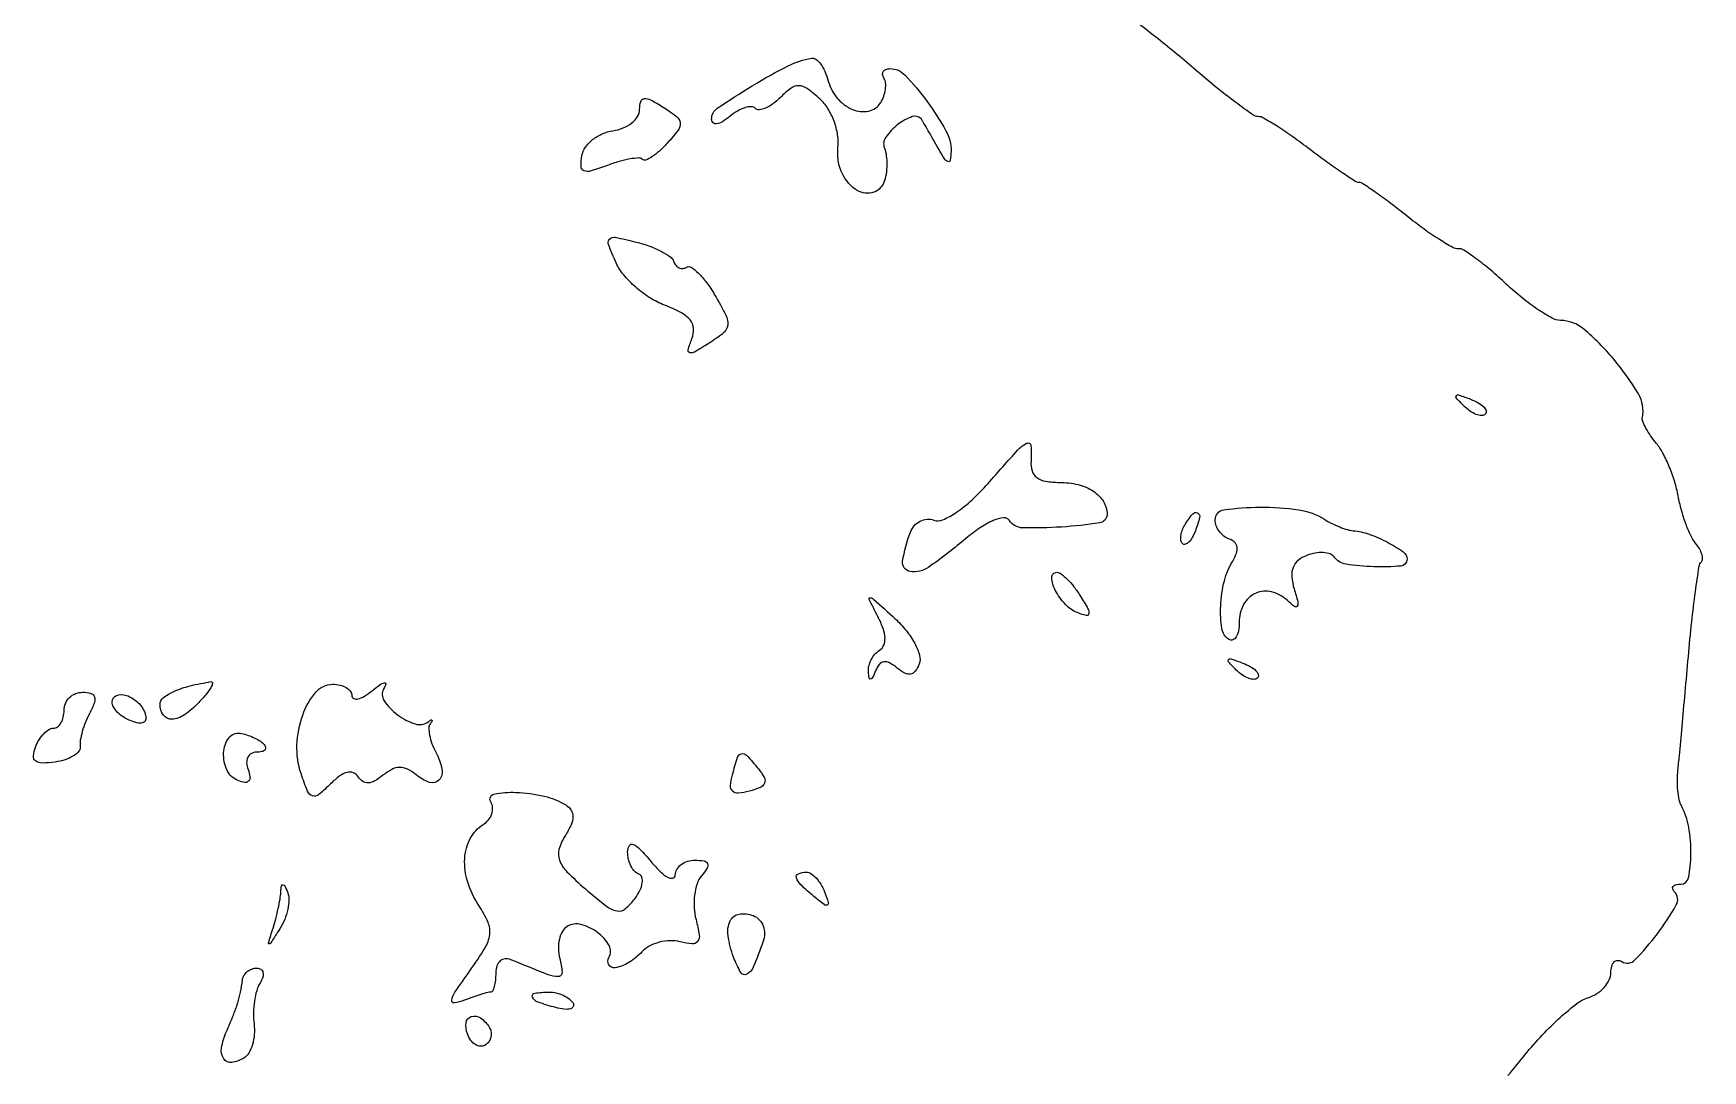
# Model space of a CAD drawing. Extents: x 1 to 393, y 1 to 457.
# Drawn here: x 253.4 to 392.6, y 147.5 to 233.9 of the extents above; entities that cross this region are included whole.
import ezdxf

# ---------------------------------------------------------------- set-up
doc = ezdxf.new("R2010")
doc.units = 0

msp = doc.modelspace()

# ---------------------------------------------------------------- linework, layer by layer
msp.add_lwpolyline([(376.403482, 147.032549, 0.005126), (377.851519, 148.785835, -0.018643), (379.273979, 150.416322, -0.020275), (380.776208, 151.889416, -0.020233), (382.156541, 153.039371, -0.08692), (383.101519, 153.532221, 0.066508), (383.827292, 153.874036, 0.065444), (384.442321, 154.395941, 0.07105), (384.858307, 155.011141, 0.11366), (385, 155.626405, -0.063358), (385.067386, 156.156057, -0.134237), (385.271288, 156.512203, -0.191573), (385.573131, 156.641741, -0.146127), (385.923533, 156.547259, 0.350658), (386.999084, 156.677982, 0.032458), (388.871705, 158.854738, 0.032328), (390.452682, 161.263066, 0.337413), (390.303788, 162.362878, -0.117917), (390.155178, 162.604916, -0.255736), (390.194057, 162.812846, -0.167307), (390.424593, 162.955355, -0.055589), (390.824915, 163, 0.359098), (391.479141, 163.539422, 0.046106), (391.673792, 165.486868, 0.045529), (391.484621, 167.74656, 0.076572), (390.873832, 169.545228, -0.071025), (390.696692, 170.048565, -0.025063), (390.584802, 170.807036, -0.024288), (390.543811, 171.664237, -0.026179), (390.588256, 172.5, 0.003054), (390.706962, 173.690675, 0.000447), (390.930876, 176.107975, 0.000505), (391.19011, 178.965811, 0.000433), (391.457287, 181.973956, -0.004906), (391.740605, 184.869661, -0.007449), (392.048998, 187.379936, -0.003352), (392.35627, 189.501383, -0.16006), (392.548614, 189.881947, 0.205896), (392.647358, 190.129687, 0.0708), (392.581356, 190.518386, 0.056087), (392.375548, 190.977251, 0.039783), (392.050582, 191.439052, -0.064094), (391.657263, 192.059888, -0.021299), (391.242864, 193.056373, -0.020806), (390.873046, 194.211245, -0.022232), (390.60976, 195.367747, 0.029957), (390.319691, 196.556776, 0.02329), (389.868428, 197.809529, 0.02381), (389.335764, 198.941181, 0.051341), (388.800502, 199.740381, -0.021558), (388.311575, 200.384048, -0.026989), (387.91806, 201.022245, -0.026999), (387.653347, 201.577901, -0.149475), (387.622681, 201.903695, 0.187289), (387.287542, 203.887184, 0.040675), (385.235675, 206.767541, 0.040895), (382.735274, 209.284865, 0.1777), (380.795455, 210.004627, -0.12563), (380.102157, 210.184259, -0.021656), (378.93328, 210.895734, -0.022383), (377.604882, 211.874176, -0.018359), (376.275285, 213.031682, 0.012346), (374.983562, 214.183807, 0.017262), (373.77009, 215.143459, 0.013671), (372.73226, 215.8646, 0.171595), (372.275285, 215.976451, -0.155719), (371.807596, 216.075706, -0.012135), (370.699615, 216.743402, -0.015638), (369.397157, 217.63043, -0.011291), (368, 218.696404, 0.006388), (366.622649, 219.768794, 0.00935), (365.38125, 220.674055, 0.005349), (364.320813, 221.400595, 0.145379), (364, 221.500271, -0.140679), (363.676849, 221.59742, -0.005098), (362.591023, 222.311543, -0.008992), (361.319126, 223.200368, -0.006148), (359.905609, 224.253263, 0.00897), (358.476306, 225.305429, 0.012426), (357.155565, 226.193146, 0.009008), (356.032487, 226.88003, 0.133509), (355.5912, 227, -0.155382), (355.136447, 227.144817, -0.006138), (353.706295, 228.185096, -0.010349), (352.033172, 229.488569, -0.007078), (350.185591, 231.034368, 0.009725), (347.033198, 233.643612, 0.021178), (344.49608, 235.49194, 0.018687)], format="xyb")
for points in [[(319.692161, 230.069175, 0.107714), (320.453822, 228.571144, 0.12033), (321.744626, 227.597365, 0.155035), (323.100145, 227.462484, 0.204996), (324.104067, 228.168385, 0.052912), (324.359659, 228.700417, 0.052472), (324.49879, 229.275735, 0.057317), (324.508308, 229.806727, 0.114747), (324.375, 230.202254, -0.101312), (324.263429, 230.506356, -0.177741), (324.316561, 230.765662, -0.167413), (324.529205, 230.939434, -0.088578), (324.868403, 231, -0.205936), (326.134402, 230.455476, -0.030194), (327.970894, 228.266419, -0.032786), (329.54479, 225.822355, -0.13211), (329.969591, 224.115141, -0.030304), (329.909676, 223.362275, -0.46907), (329.71598, 223.242559, -0.176192), (329.420147, 223.478095, -0.010053), (328.822112, 224.5, 0.001996), (328.378972, 225.286008, 0.002698), (327.971672, 225.992852, 0.001823), (327.624658, 226.582678, 0.029485), (327.495649, 226.773539, 0.325379), (326.737139, 226.998486, 0.0804), (325.529203, 226.336547, 0.073854), (324.524718, 225.283083, 0.250174), (324.411145, 224.370958, -0.059261), (324.571414, 223.738076, -0.036149), (324.615673, 222.967473, -0.035826), (324.547893, 222.185981, -0.052115), (324.368654, 221.518314, -0.250998), (323.358204, 220.645307, -0.219651), (321.979996, 220.941536, -0.135116), (320.811772, 222.452884, -0.125342), (320.537956, 224.395227, 0.066196), (320.513336, 225.471776, 0.05007), (320.214686, 226.616887, 0.050372), (319.697571, 227.671633, 0.069797), (319.02328, 228.478932, 0.026307), (317.963686, 229.340989, 0.149866), (317.285342, 229.575497, 0.170372), (316.639849, 229.374283, 0.036446), (315.737902, 228.595045, -0.037801), (315.120067, 228.064179, -0.056679), (314.503917, 227.710553, -0.07444), (313.980537, 227.571778, -0.227818), (313.643214, 227.69012, 0.204476), (313.304584, 227.826161, 0.07134), (312.775355, 227.738677, 0.056511), (312.151323, 227.460627, 0.040186), (311.524166, 227.020056, -0.032841), (310.900956, 226.56846, -0.104107), (310.420403, 226.390897, -0.237711), (310.126835, 226.488276, -0.198484), (310, 226.795197, -0.248949), (310.474608, 227.689344, -0.01211), (313.395705, 229.564235, -0.018624), (316.398844, 231.24075, -0.079779), (318.34362, 231.869499, -0.202176), (318.70351, 231.779328, -0.070976), (319.087747, 231.394485, -0.056447), (319.43691, 230.798725, -0.040414)], [(306.299402, 224.778342, -0.024453), (305.646348, 224.124062, -0.039647), (305.025021, 223.64365, -0.047923), (304.51199, 223.374495, -0.301898), (304.236641, 223.430025, 0.213943), (303.924156, 223.549027, 0.027852), (303.198376, 223.466403, 0.028423), (302.301975, 223.260414, 0.020156), (301.323203, 222.932782, -0.016847), (299.962644, 222.467317, -0.166468), (299.366999, 222.48756, -0.306061), (299.110308, 222.852571, -0.051852), (299.186242, 223.746626, -0.107092), (299.481153, 224.440845, -0.069544), (300.0802, 225.078814, -0.065107), (300.879007, 225.566326, -0.069164), (301.760216, 225.819551, 0.060096), (302.616636, 226.048993, 0.071066), (303.342063, 226.467917, 0.083223), (303.830941, 227.004256, 0.144257), (304, 227.578025, -0.06669), (304.0912, 228.258738, -0.308024), (304.377862, 228.503554, -0.150648), (304.904196, 228.402425, -0.017345), (305.959938, 227.792946, -0.025337), (307.073385, 227.016542, -0.202473), (307.373312, 226.482451, -0.191777), (307.20803, 225.877766, -0.022452)], [(306.83541, 214.919831, 0.086955), (307.019032, 214.598253, 0.114305), (307.287056, 214.39413, 0.125813), (307.597237, 214.339946, 0.119617), (307.901927, 214.439387, -0.289908), (308.289809, 214.435209, -0.04939), (308.894434, 213.952425, -0.040718), (309.579869, 213.165997, -0.025489), (310.254015, 212.147132, -0.015925), (311.193362, 210.434662, -0.146913), (311.341667, 209.610915, -0.195212), (310.985809, 208.958262, -0.031957), (309.792513, 208.102495, -0.008198), (308.563426, 207.362648, -0.199393), (308.175511, 207.31121, -0.420234), (308.041335, 207.54921, -0.021029), (308.356716, 208.487203, 0.110141), (308.482347, 209.335611, 0.15447), (308.200985, 210.042299, 0.100667), (307.438651, 210.664739, 0.030793), (306.074917, 211.277824, -0.051474), (304.872727, 211.87912, -0.038101), (303.682144, 212.770762, -0.038874), (302.677179, 213.798663, -0.067321), (302.04165, 214.807932, -0.01383), (301.398697, 216.329222, -0.293166), (301.490924, 216.788574, -0.255609), (301.965236, 216.936232, -0.011136), (303.718435, 216.542392, -0.026583), (304.807883, 216.209682, -0.032613), (305.781442, 215.781029, -0.034416), (306.528318, 215.324386, -0.15315)], [(374.526461, 202.193128, -0.20742), (374.220211, 202.072099, -0.082976), (373.768815, 202.162781, -0.063152), (373.246577, 202.441312, -0.043285), (372.733333, 202.875912, -0.011214), (372.106486, 203.536448, -0.400052), (372.111181, 203.729672, -0.286372), (372.336218, 203.78179, -0.008399), (373.293128, 203.435707, -0.036269), (373.940734, 203.133723, -0.070189), (374.395085, 202.789051, -0.120343), (374.59249, 202.461316, -0.278911)], [(336.638889, 198.25, 0.096958), (336.729722, 197.457465, 0.157673), (337.119929, 196.911111, 0.117754), (337.8562, 196.596865, 0.042268), (339, 196.5, -0.058777), (340.575568, 196.314143, -0.087825), (341.844209, 195.762692, -0.107733), (342.670416, 194.912203, -0.133887), (342.984687, 193.859406, -0.377269), (342.369559, 193.125558, -0.021361), (339.182381, 192.776947, -0.022424), (335.939637, 192.707573, -0.246798), (334.8395, 193.319158, 0.284021), (334.355753, 193.545618, 0.073269), (333.486013, 193.312471, 0.049005), (332.34181, 192.678273, 0.023869), (331.012775, 191.664203, -0.022244), (328.109645, 189.434118, -0.193682), (326.555923, 189.073731, -0.414465), (325.934055, 189.926165, -0.05276), (326.582759, 192.35507, -0.088994), (326.909281, 192.894972, -0.095005), (327.39672, 193.273203, -0.099909), (327.968069, 193.432133, -0.110081), (328.535347, 193.348062, 0.200258), (329.274531, 193.369415, 0.042862), (330.419009, 194.009343, 0.037775), (331.73033, 195.050424, 0.025938), (333.05618, 196.411205, -0.0032), (335.519372, 199.180671, -0.09107), (336.275476, 199.762445, -0.533), (336.634297, 199.563985, -0.04137)], [(350.345077, 192.456872, -0.035865), (350.083816, 191.899181, -0.069269), (349.786868, 191.507038, -0.118528), (349.50546, 191.335123, -0.281567), (349.276326, 191.390341, -0.156651), (349.142323, 191.651151, -0.070517), (349.133355, 192.040231, -0.059701), (349.242038, 192.490157, -0.049364), (349.458881, 192.933469, -0.030391), (350.120758, 193.871774, -0.36195), (350.525317, 193.954259, -0.344086), (350.696703, 193.564815, -0.029555)], [(361.104273, 193.425512, 0.024221), (361.712004, 193.085307, 0.020536), (362.383755, 192.78465, 0.021036), (363.019263, 192.561491, 0.053111), (363.5, 192.469279, -0.064774), (364.842792, 192.179203, -0.036193), (366.375545, 191.504848, -0.031768), (367.679871, 190.704539, -0.243905), (368, 190.087323, -0.389083), (367.482056, 189.522489, -0.029727), (365.231156, 189.46143, -0.031134), (362.913326, 189.68127, -0.196733), (361.92005, 190.28387, 0.152995), (361.573792, 190.53643, 0.067326), (361.01113, 190.645866, 0.057605), (360.333494, 190.606905, 0.048511), (359.640249, 190.415445, 0.080886), (358.912587, 189.991216, 0.130348), (358.496833, 189.411696, 0.112914), (358.389297, 188.638555, 0.051535), (358.582593, 187.631575, -0.01061), (358.889853, 186.527421, -0.203476), (358.837236, 186.182277, -0.446095), (358.608364, 186.140904, -0.024782), (357.99054, 186.671855, 0.131077), (356.698558, 187.375662, 0.169015), (355.362456, 187.246016, 0.163991), (354.3674, 186.306521, 0.122868), (354, 184.833994, -0.042304), (353.939672, 184.122243, -0.091855), (353.75106, 183.609228, -0.169607), (353.472753, 183.375159, -0.233308), (353.152546, 183.405722, -0.220509), (352.556784, 184.308827, -0.048934), (352.459382, 186.206212, -0.048726), (352.761771, 188.293442, -0.079106), (353.456657, 189.940983, 0.053134), (353.767937, 190.583991, 0.124646), (353.819091, 191.111525, 0.163864), (353.614151, 191.508871, 0.112476), (353.177051, 191.774316, -0.084527), (352.72718, 192.014506, -0.069204), (352.345759, 192.405072, -0.069813), (352.088216, 192.881054, -0.089378), (352, 193.37061, -0.373337), (352.729667, 194.211626, -0.033892), (355.728232, 194.433289, -0.037608), (358.96853, 194.208866, -0.103981)], [(340.74482, 187.037, -0.010096), (341.386996, 185.96095, -0.162712), (341.467903, 185.55189, -0.440186), (341.260328, 185.405529, -0.037824), (340.562686, 185.614319, -0.112484), (339.520269, 186.312929, -0.068657), (338.656523, 187.52476, -0.110327), (338.376456, 188.567574, -0.42675), (338.790838, 189, -0.165644), (339.149078, 188.877971, -0.032783), (339.665149, 188.423369, -0.031485), (340.222086, 187.788558, -0.024743)], [(327.310982, 181.368024, -0.063303), (326.984949, 180.760938, -0.192745), (326.598314, 180.512737, -0.172903), (326.116478, 180.586815, -0.04948), (325.480463, 181.016214, 0.045711), (324.848894, 181.449561, 0.159786), (324.370328, 181.543145, 0.195751), (323.990029, 181.330226, 0.073184), (323.676193, 180.791738, -0.015725), (323.428268, 180.225995, -0.244505), (323.264485, 180.102331, -0.413308), (323.138224, 180.191848, -0.026013), (323.078947, 180.690983, -0.077248), (323.123197, 181.192527, -0.057453), (323.317735, 181.714153, -0.057612), (323.625029, 182.17625, -0.078983), (324.002704, 182.501671, 0.156565), (324.355854, 182.915361, 0.11153), (324.462005, 183.519733, 0.074908), (324.301589, 184.320067, 0.033052), (323.866987, 185.310688, -0.004851), (323.137085, 186.748275, -0.595244), (323.231546, 186.882363, -0.15621), (323.542333, 186.74108, -0.001689), (325.292048, 185.143547, -0.03786), (326.232957, 184.137126, -0.046291), (326.942547, 183.06245, -0.052986), (327.341897, 182.077454, -0.162846)], [(355.526461, 180.193128, -0.20742), (355.220211, 180.072099, -0.082976), (354.768815, 180.162781, -0.063152), (354.246577, 180.441312, -0.043285), (353.733333, 180.875912, -0.011214), (353.106486, 181.536448, -0.400052), (353.111181, 181.729672, -0.286372), (353.336218, 181.78179, -0.008399), (354.293128, 181.435707, -0.036269), (354.940734, 181.133723, -0.070189), (355.395085, 180.789051, -0.120343), (355.59249, 180.461316, -0.278911)], [(267.25, 178.158628, -0.050351), (266.035289, 177.114088, -0.140015), (264.981094, 176.751372, -0.257575), (264.285244, 177.08839, -0.155121), (264, 177.985693, -0.233047), (264.272558, 178.538704, -0.058788), (265.159584, 179.06742, -0.04388), (266.506108, 179.532204, -0.022807), (268.25, 179.883999, -0.492654), (268.37629, 179.763471, -0.105011), (268.265625, 179.425022, -0.041583), (267.871214, 178.85877, -0.017114)], [(280, 178.710889, 0.29066), (280.150802, 178.473392, 0.171861), (280.497013, 178.439026, 0.077583), (281.041835, 178.66701, 0.032596), (281.691958, 179.127555, -0.014079), (282.364586, 179.642457, -0.112835), (282.721521, 179.793568, -0.550657), (282.825861, 179.679265, -0.068514), (282.66395, 179.300173, 0.289949), (282.687968, 178.297888, 0.085518), (283.794718, 177.131106, 0.08097), (285.275836, 176.360795, 0.242738), (286.368517, 176.535184, -0.020455), (286.594546, 176.687711, -0.347593), (286.677962, 176.677962, -0.347593), (286.687711, 176.594546, -0.020455), (286.535184, 176.368517, 0.162688), (286.418907, 176.007978, 0.045835), (286.479987, 175.412278, 0.041043), (286.678384, 174.711322, 0.033396), (287, 174, -0.069452), (287.515126, 172.600611, -0.239346), (287.277709, 171.692884, -0.303466), (286.486995, 171.486043, -0.090071), (285.342009, 172.131121, 0.059203), (284.631367, 172.591101, 0.119813), (283.984585, 172.734174, 0.115627), (283.328872, 172.566031, 0.052918), (282.589028, 172.073886, -0.04279), (281.914245, 171.605077, -0.117059), (281.361197, 171.440876, -0.162484), (280.905426, 171.565345, -0.10753), (280.52527, 171.959112, 0.160441), (280.13248, 172.289319, 0.158991), (279.61874, 172.323037, 0.097188), (278.980337, 172.019701, 0.037032), (278.230885, 171.373742, -0.022896), (277.22336, 170.454493, -0.261226), (276.713268, 170.360197, -0.217309), (276.305201, 170.745102, -0.016222), (275.761802, 172.214594, -0.089971), (275.420237, 174.598821, -0.076273), (275.900051, 177.101553, -0.089498), (276.989826, 179.00405, -0.221543), (278.411883, 179.666667, -0.058266), (279.019275, 179.595645, -0.077395), (279.533491, 179.385907, -0.096112), (279.878016, 179.075469, -0.162857)], [(258.133796, 177.25, 0.027182), (257.786488, 176.506582, 0.02615), (257.516812, 175.720313, 0.0271), (257.35352, 175.003346, 0.08017), (257.348612, 174.5, -0.21029), (257.238707, 174.093879, -0.082641), (256.796045, 173.700072, -0.062684), (256.103347, 173.376545, -0.042685), (255.254944, 173.181097, -0.030423), (254.173788, 173.09412, -0.169039), (253.628207, 173.272178, -0.257502), (253.44165, 173.69404, -0.069793), (253.611933, 174.431097, -0.046215), (253.908385, 175.031301, -0.05259), (254.299449, 175.539135, -0.059992), (254.721266, 175.887031, -0.143425), (255.106989, 176, 0.164455), (255.447641, 176.115158, 0.095748), (255.737678, 176.440625, 0.076852), (255.933678, 176.926285, 0.057609), (256, 177.5, -0.101433), (256.117329, 178.072406, -0.098477), (256.45096, 178.559375, -0.097363), (256.949245, 178.885617, -0.096694), (257.535184, 179, -0.067103), (258.221844, 178.90743, -0.248217), (258.530163, 178.617536, -0.173935), (258.522607, 178.108342, -0.033046)], [(262.77106, 177.18682, -0.108271), (262.818151, 176.74444, -0.257062), (262.633872, 176.482386, -0.161356), (262.219753, 176.426249, -0.045328), (261.58356, 176.606309, -0.049992), (260.977839, 176.911187, -0.054888), (260.465171, 177.322276, -0.062067), (260.115141, 177.772094, -0.13514), (260, 178.190322, -0.310331), (260.373328, 178.733894, -0.180578), (261.198675, 178.742032, -0.106345), (262.180521, 178.127369, -0.120025)], [(272.637722, 174.695611, -0.11936), (272.798904, 174.431415, -0.25629), (272.754861, 174.204336, -0.165822), (272.500318, 174.048697, -0.05509), (272.059678, 174, 0.127928), (271.618705, 173.885297, 0.151657), (271.323022, 173.574715, 0.127958), (271.225233, 173.105044, 0.079454), (271.342084, 172.550928, -0.051633), (271.503917, 171.950403, -0.226605), (271.403227, 171.607518, -0.246829), (271.083321, 171.488745, -0.059552), (270.517308, 171.631732, -0.193389), (269.597524, 172.485971, -0.12063), (269.301049, 173.947271, -0.148943), (269.731748, 175.181919, -0.27815), (270.674941, 175.577203, -0.03922), (271.211096, 175.454983, -0.029915), (271.774216, 175.241518, -0.030636), (272.280476, 174.97576, -0.060259)], [(313.898631, 172.622143, -0.047401), (314.385399, 171.907563, -0.22479), (314.414796, 171.426531, -0.198963), (314.056611, 171.06008, -0.037075), (313.147846, 170.748914, -0.040659), (312.222786, 170.585828, -0.220753), (311.755195, 170.75192, -0.224411), (311.584851, 171.213633, -0.041954), (311.743402, 172.126771, -0.013233), (312.163929, 173.576945, -0.264996), (312.490418, 173.877466, -0.268662), (312.912019, 173.747509, -0.013535)], [(297.835671, 169.601561, -0.108025), (298.286227, 169.165728, -0.154347), (298.439141, 168.634982, -0.101951), (298.278284, 167.944759, -0.031531), (297.768661, 167.001175, 0.069617), (297.272457, 165.88776, 0.164016), (297.312776, 164.990571, 0.10383), (297.932818, 164.037891, 0.019267), (299.472938, 162.607766, 0.012089), (301.240927, 161.161388, 0.118356), (302.112933, 160.765805, 0.226555), (302.804819, 160.9464, 0.058665), (303.613912, 161.81023, 0.043753), (304.023889, 162.481861, 0.076538), (304.220902, 163.101547, 0.117359), (304.183897, 163.571332, 0.232672), (303.930114, 163.833333, -0.125349), (303.574156, 164.073484, -0.066185), (303.273221, 164.517439, -0.059358), (303.069218, 165.08519, -0.056654), (303, 165.694117, -0.131199), (303.137103, 166.207624, -0.379192), (303.45829, 166.315526, -0.103881), (304.029253, 165.918335, -0.015348), (304.966731, 164.860784, 0.02528), (305.725817, 164.03798, 0.067134), (306.365507, 163.560668, 0.187461), (306.768299, 163.505403, 0.339712), (306.966731, 163.75, -0.1276), (307.104064, 164.226804, -0.097775), (307.46682, 164.632812, -0.086877), (308.000045, 164.905923, -0.075149), (308.622445, 165, -0.039719), (309.370121, 164.940512, -0.260046), (309.65505, 164.715878, -0.241204), (309.625311, 164.340257, -0.035102), (309.164296, 163.697964, 0.0942), (308.794519, 163.028871, 0.047716), (308.5821, 162.086357, 0.045068), (308.544085, 161.037725, 0.050528), (308.699782, 160.040033, -0.023265), (308.969022, 158.772216, -0.198331), (308.839869, 158.217733, -0.267089), (308.389926, 158.012264, -0.040562), (307.378403, 158.190794, 0.072177), (306.543792, 158.284388, 0.056331), (305.639977, 158.152433, 0.057333), (304.806503, 157.827186, 0.083403), (304.181045, 157.348726, -0.066251), (303.101933, 156.463292, -0.097413), (301.957438, 156.031707, -0.308189), (301.42625, 156.276293, -0.280787), (301.429973, 156.886693, 0.273556), (301.449461, 157.88448, 0.104423), (300.494221, 158.967896, 0.094667), (299.104568, 159.641448, 0.206911), (297.956687, 159.473231, 0.128183), (297.562217, 159.060058, 0.070076), (297.309005, 158.402047, 0.062426), (297.22756, 157.612038, 0.058521), (297.339919, 156.808151, -0.046188), (297.532671, 155.639523, -0.427584), (297.223578, 155.298936, -0.100382), (296.38245, 155.447109, -0.003411), (293.25, 156.702923, 0.122647), (292.77164, 156.772303, 0.156196), (292.364958, 156.59558, 0.133495), (292.093523, 156.186262, 0.080205), (292, 155.606989, -0.024579), (291.969708, 154.99116, -0.039095), (291.87715, 154.472053, -0.046303), (291.743501, 154.102643, -0.290566), (291.581787, 154, 0.067896), (291.327439, 153.965302, 0.007528), (290.763459, 153.799319, 0.009061), (290.095592, 153.578438, 0.007221), (289.383266, 153.316831, -0.054663), (288.54411, 153.09612, -0.515609), (288.326007, 153.322555, -0.102619), (288.598973, 153.98666, -0.006069), (289.846116, 155.783889, 0.017257), (291.104161, 157.686322, 0.103555), (291.501536, 158.797722, 0.139408), (291.358205, 159.814627, 0.040634), (290.595181, 161.217058, -0.06816), (289.665069, 163.175463, -0.090135), (289.414472, 165.130289, -0.10664), (289.867555, 166.801399, -0.135822), (290.948489, 167.968165, 0.082594), (291.396602, 168.359913, 0.092483), (291.672713, 168.861562, 0.100622), (291.735859, 169.393558, 0.118335), (291.577528, 169.874557, -0.521409), (291.850912, 170.507571, -0.061441), (293.674136, 170.652149, -0.04484), (296.042942, 170.33471, -0.082874)], [(273.995269, 159.287676, -0.001285), (273.215612, 158.078613, -0.274771), (273.096136, 158.019541, -0.48031), (273.041936, 158.099086, -0.001747), (273.424495, 159.331787, 0.012294), (273.650633, 160.118725, 0.010113), (273.854136, 160.96865, 0.010249), (274.009284, 161.757118, 0.026585), (274.078947, 162.331787, -0.019832), (274.135852, 162.860903, -0.393954), (274.252586, 162.95404, -0.269455), (274.403102, 162.850283, -0.013863), (274.649722, 162.287676, -0.103788), (274.756682, 161.695062, -0.046663), (274.660355, 160.906342, -0.043469), (274.397416, 160.06133, -0.045436)], [(319.415903, 162.358556, -0.012731), (319.735322, 161.458284, -0.389672), (319.644403, 161.258808, -0.27071), (319.382614, 161.292701, -0.008807), (318.522892, 161.981001, -0.017238), (317.437502, 162.946872, -0.127361), (317.075, 163.530548, -0.389178), (317.234992, 163.870501, -0.097466), (317.893011, 164, -0.148172), (318.280616, 163.882557, -0.058677), (318.708728, 163.517826, -0.05126), (319.108853, 162.986565, -0.0442)], [(314.282666, 158.167241, -0.012945), (313.479114, 156.07426, -0.178815), (312.937194, 155.48828, -0.401747), (312.425636, 155.642871, -0.039769), (311.833379, 156.921384, -0.050336), (311.370686, 158.705681, -0.150003), (311.550634, 159.941024, -0.247829), (312.293857, 160.497271, -0.131509), (313.468883, 160.373567, -0.108903), (313.977907, 160.037621, -0.104661), (314.307369, 159.51436, -0.096197), (314.413377, 158.86391, -0.077765)], [(272.339871, 154.75, 0.070578), (272.060723, 154.11796, 0.032302), (271.872013, 153.234307, 0.031184), (271.790681, 152.262128, 0.0374), (271.839903, 151.345511, -0.051207), (271.862754, 150.469799, -0.053239), (271.70574, 149.619558, -0.059032), (271.403561, 148.918401, -0.12372), (270.992518, 148.495376, -0.107121), (269.980353, 148.137169, -0.286581), (269.314568, 148.443707, -0.191543), (269.128279, 149.350529, -0.059514), (269.540095, 150.706872, 0.007716), (270.119575, 152.084258, 0.020337), (270.478689, 153.092623, 0.025153), (270.709922, 153.993813, 0.019132), (270.875, 155, -0.10004), (271.003128, 155.381809, -0.086784), (271.274367, 155.70625, -0.085071), (271.645123, 155.924283, -0.090716), (272.059017, 156, -0.14294), (272.403901, 155.899348, -0.197996), (272.58689, 155.638614, -0.135594), (272.567356, 155.236425, -0.059758)], [(298.442363, 153.093259, -0.236417), (298.46851, 152.80112, -0.238295), (298.250238, 152.606613, -0.095442), (297.733252, 152.570513, -0.033809), (297.00138, 152.70989, -0.020231), (295.524947, 153.160521, -0.209047), (295.069405, 153.583925, -0.493596), (295.252137, 153.912738, -0.036651), (296.440983, 154, -0.056553), (297.033747, 153.93274, -0.049897), (297.623294, 153.733645, -0.052741), (298.122626, 153.440555, -0.095554)], [(291.457295, 151.069098, -0.09691), (291.607364, 150.670838, -0.097419), (291.59586, 150.246164, -0.09843), (291.424976, 149.860961, -0.101208), (291.121097, 149.574842, -0.157716), (290.728896, 149.478565, -0.122565), (290.308894, 149.61591, -0.09613), (289.923314, 149.976296, -0.065363), (289.63617, 150.505744, -0.124688), (289.524242, 151.447359, -0.293249), (289.960958, 151.965546, -0.232893), (290.729313, 151.843423, -0.100833)]]:
    msp.add_lwpolyline(points, format="xyb", close=True)

doc.saveas('drawing.dxf')
